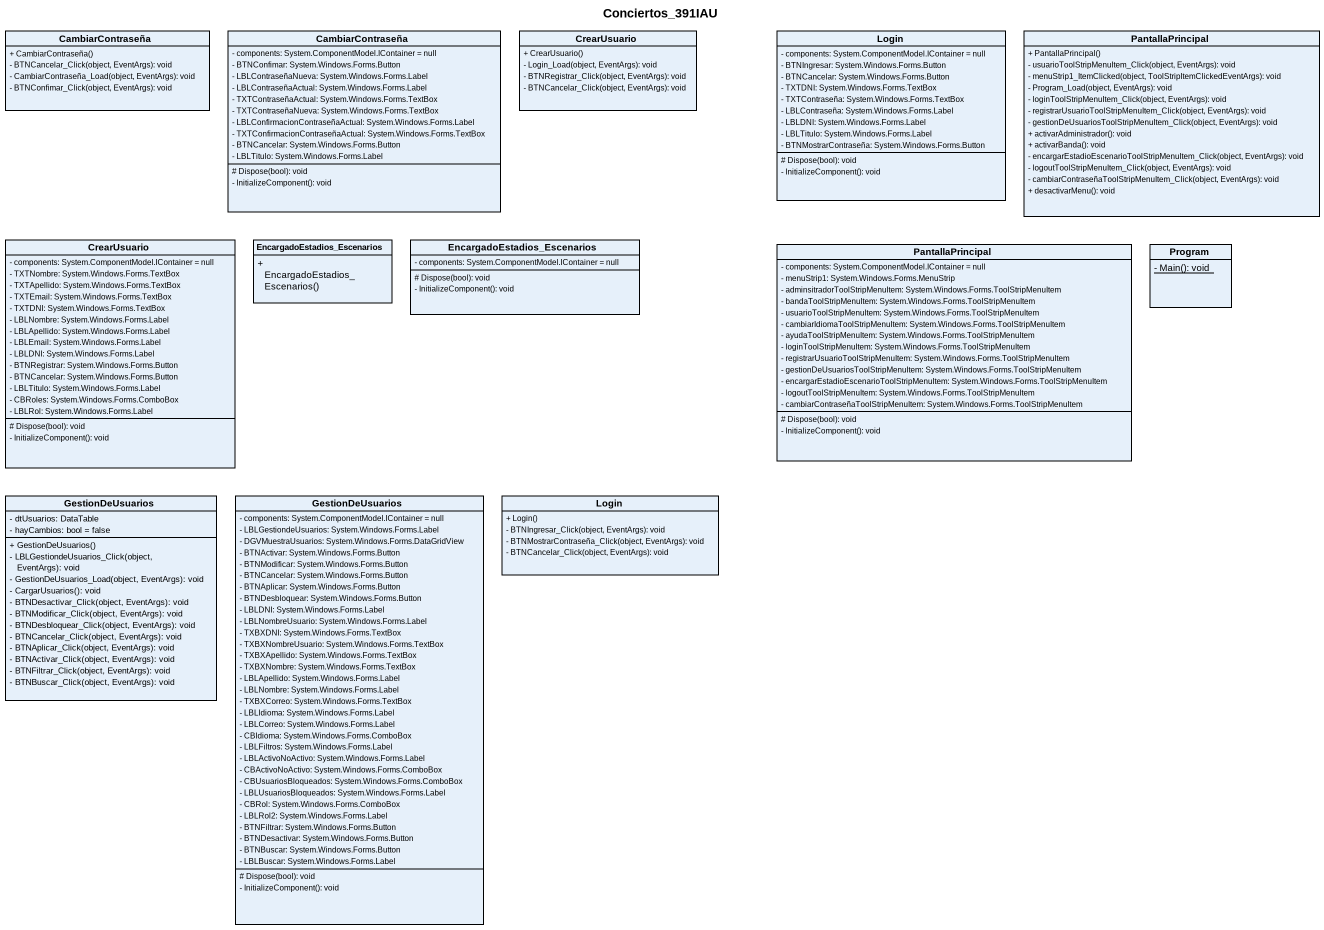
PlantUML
@startuml
title Conciertos_391IAU
hide circle
hide empty members
skinparam classAttributeIconSize 0
class CambiarContraseña {
  + CambiarContraseña()
  - BTNCancelar_Click(object, EventArgs): void
  - CambiarContraseña_Load(object, EventArgs): void
  - BTNConfimar_Click(object, EventArgs): void
}
class "CambiarContraseña" as CambiarContraseña_2 {
  - components: System.ComponentModel.IContainer = null
  - BTNConfimar: System.Windows.Forms.Button
  - LBLContraseñaNueva: System.Windows.Forms.Label
  - LBLContraseñaActual: System.Windows.Forms.Label
  - TXTContraseñaActual: System.Windows.Forms.TextBox
  - TXTContraseñaNueva: System.Windows.Forms.TextBox
  - LBLConfirmacionContraseñaActual: System.Windows.Forms.Label
  - TXTConfirmacionContraseñaActual: System.Windows.Forms.TextBox
  - BTNCancelar: System.Windows.Forms.Button
  - LBLTitulo: System.Windows.Forms.Label
  # Dispose(bool): void
  - InitializeComponent(): void
}
class CrearUsuario {
  + CrearUsuario()
  - Login_Load(object, EventArgs): void
  - BTNRegistrar_Click(object, EventArgs): void
  - BTNCancelar_Click(object, EventArgs): void
}
class Login {
  - components: System.ComponentModel.IContainer = null
  - BTNIngresar: System.Windows.Forms.Button
  - BTNCancelar: System.Windows.Forms.Button
  - TXTDNI: System.Windows.Forms.TextBox
  - TXTContraseña: System.Windows.Forms.TextBox
  - LBLContraseña: System.Windows.Forms.Label
  - LBLDNI: System.Windows.Forms.Label
  - LBLTitulo: System.Windows.Forms.Label
  - BTNMostrarContraseña: System.Windows.Forms.Button
  # Dispose(bool): void
  - InitializeComponent(): void
}
class PantallaPrincipal {
  + PantallaPrincipal()
  - usuarioToolStripMenuItem_Click(object, EventArgs): void
  - menuStrip1_ItemClicked(object, ToolStripItemClickedEventArgs): void
  - Program_Load(object, EventArgs): void
  - loginToolStripMenuItem_Click(object, EventArgs): void
  - registrarUsuarioToolStripMenuItem_Click(object, EventArgs): void
  - gestionDeUsuariosToolStripMenuItem_Click(object, EventArgs): void
  + activarAdministrador(): void
  + activarBanda(): void
  - encargarEstadioEscenarioToolStripMenuItem_Click(object, EventArgs): void
  - logoutToolStripMenuItem_Click(object, EventArgs): void
  - cambiarContraseñaToolStripMenuItem_Click(object, EventArgs): void
  + desactivarMenu(): void
}
class "CrearUsuario" as CrearUsuario_2 {
  - components: System.ComponentModel.IContainer = null
  - TXTNombre: System.Windows.Forms.TextBox
  - TXTApellido: System.Windows.Forms.TextBox
  - TXTEmail: System.Windows.Forms.TextBox
  - TXTDNI: System.Windows.Forms.TextBox
  - LBLNombre: System.Windows.Forms.Label
  - LBLApellido: System.Windows.Forms.Label
  - LBLEmail: System.Windows.Forms.Label
  - LBLDNI: System.Windows.Forms.Label
  - BTNRegistrar: System.Windows.Forms.Button
  - BTNCancelar: System.Windows.Forms.Button
  - LBLTitulo: System.Windows.Forms.Label
  - CBRoles: System.Windows.Forms.ComboBox
  - LBLRol: System.Windows.Forms.Label
  # Dispose(bool): void
  - InitializeComponent(): void
}
class EncargadoEstadios_Escenarios {
  + EncargadoEstadios_Escenarios()
}
class "EncargadoEstadios_Escenarios" as EncargadoEstadios_Escenarios_2 {
  - components: System.ComponentModel.IContainer = null
  # Dispose(bool): void
  - InitializeComponent(): void
}
class "PantallaPrincipal" as PantallaPrincipal_2 {
  - components: System.ComponentModel.IContainer = null
  - menuStrip1: System.Windows.Forms.MenuStrip
  - adminsitradorToolStripMenuItem: System.Windows.Forms.ToolStripMenuItem
  - bandaToolStripMenuItem: System.Windows.Forms.ToolStripMenuItem
  - usuarioToolStripMenuItem: System.Windows.Forms.ToolStripMenuItem
  - cambiarIdiomaToolStripMenuItem: System.Windows.Forms.ToolStripMenuItem
  - ayudaToolStripMenuItem: System.Windows.Forms.ToolStripMenuItem
  - loginToolStripMenuItem: System.Windows.Forms.ToolStripMenuItem
  - registrarUsuarioToolStripMenuItem: System.Windows.Forms.ToolStripMenuItem
  - gestionDeUsuariosToolStripMenuItem: System.Windows.Forms.ToolStripMenuItem
  - encargarEstadioEscenarioToolStripMenuItem: System.Windows.Forms.ToolStripMenuItem
  - logoutToolStripMenuItem: System.Windows.Forms.ToolStripMenuItem
  - cambiarContraseñaToolStripMenuItem: System.Windows.Forms.ToolStripMenuItem
  # Dispose(bool): void
  - InitializeComponent(): void
}
class Program {
  {static} - Main(): void
}
class GestionDeUsuarios {
  - dtUsuarios: DataTable
  - hayCambios: bool = false
  + GestionDeUsuarios()
  - LBLGestiondeUsuarios_Click(object, EventArgs): void
  - GestionDeUsuarios_Load(object, EventArgs): void
  - CargarUsuarios(): void
  - BTNDesactivar_Click(object, EventArgs): void
  - BTNModificar_Click(object, EventArgs): void
  - BTNDesbloquear_Click(object, EventArgs): void
  - BTNCancelar_Click(object, EventArgs): void
  - BTNAplicar_Click(object, EventArgs): void
  - BTNActivar_Click(object, EventArgs): void
  - BTNFiltrar_Click(object, EventArgs): void
  - BTNBuscar_Click(object, EventArgs): void
}
class "GestionDeUsuarios" as GestionDeUsuarios_2 {
  - components: System.ComponentModel.IContainer = null
  - LBLGestiondeUsuarios: System.Windows.Forms.Label
  - DGVMuestraUsuarios: System.Windows.Forms.DataGridView
  - BTNActivar: System.Windows.Forms.Button
  - BTNModificar: System.Windows.Forms.Button
  - BTNCancelar: System.Windows.Forms.Button
  - BTNAplicar: System.Windows.Forms.Button
  - BTNDesbloquear: System.Windows.Forms.Button
  - LBLDNI: System.Windows.Forms.Label
  - LBLNombreUsuario: System.Windows.Forms.Label
  - TXBXDNI: System.Windows.Forms.TextBox
  - TXBXNombreUsuario: System.Windows.Forms.TextBox
  - TXBXApellido: System.Windows.Forms.TextBox
  - TXBXNombre: System.Windows.Forms.TextBox
  - LBLApellido: System.Windows.Forms.Label
  - LBLNombre: System.Windows.Forms.Label
  - TXBXCorreo: System.Windows.Forms.TextBox
  - LBLIdioma: System.Windows.Forms.Label
  - LBLCorreo: System.Windows.Forms.Label
  - CBIdioma: System.Windows.Forms.ComboBox
  - LBLFiltros: System.Windows.Forms.Label
  - LBLActivoNoActivo: System.Windows.Forms.Label
  - CBActivoNoActivo: System.Windows.Forms.ComboBox
  - CBUsuariosBloqueados: System.Windows.Forms.ComboBox
  - LBLUsuariosBloqueados: System.Windows.Forms.Label
  - CBRol: System.Windows.Forms.ComboBox
  - LBLRol2: System.Windows.Forms.Label
  - BTNFiltrar: System.Windows.Forms.Button
  - BTNDesactivar: System.Windows.Forms.Button
  - BTNBuscar: System.Windows.Forms.Button
  - LBLBuscar: System.Windows.Forms.Label
  # Dispose(bool): void
  - InitializeComponent(): void
}
class "Login" as Login_2 {
  + Login()
  - BTNIngresar_Click(object, EventArgs): void
  - BTNMostrarContraseña_Click(object, EventArgs): void
  - BTNCancelar_Click(object, EventArgs): void
}
@enduml
